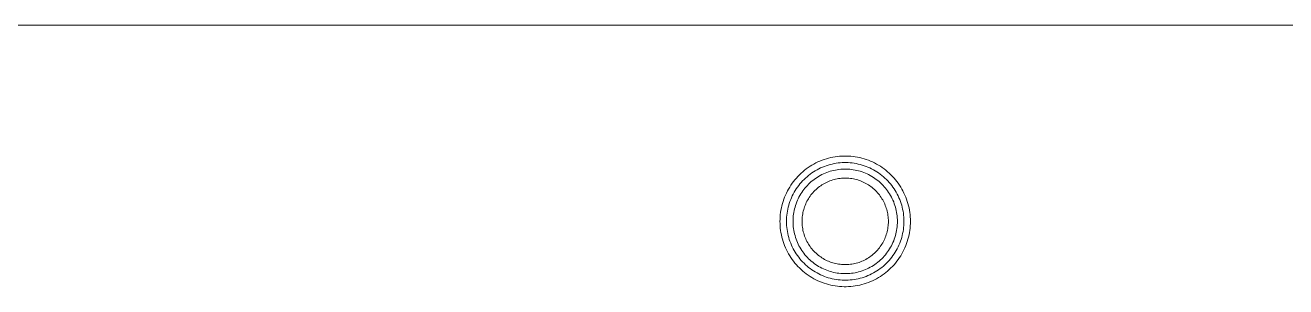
# Model space of a CAD drawing. Header units: inches. Extents: x -11 to 189, y -7 to 133.
# Drawn here: x 157.338 to 161.142, y 111.147 to 111.935 of the extents above; entities that cross this region are included whole.
import ezdxf

# ---------------------------------------------------------------- set-up
doc = ezdxf.new("R2010")
doc.units = ezdxf.units.IN
doc.layers.add('ZANO_R', color=7, linetype='Continuous', lineweight=0)

msp = doc.modelspace()

# ---------------------------------------------------------------- linework, layer by layer
at = {"layer": 'ZANO_R'}
for p, q in [((172.60751, 111.93451), (155.28468, 111.93451)), ((159.69489, 111.50201), (159.70041, 111.50596)), ((159.70041, 111.50596), (159.70607, 111.50973)), ((159.70607, 111.50973), (159.71185, 111.51329)), ((159.71185, 111.51329), (159.71776, 111.51666)), ((159.71776, 111.51666), (159.72378, 111.51981)), ((159.72378, 111.51981), (159.7299, 111.52276)), ((159.7299, 111.52276), (159.73612, 111.5255)), ((159.73612, 111.5255), (159.74243, 111.52802)), ((159.73813, 111.50488), (159.74373, 111.50734)), ((159.74243, 111.52802), (159.74882, 111.53032)), ((159.74373, 111.50734), (159.74941, 111.50961)), ((159.74882, 111.53032), (159.75529, 111.53239)), ((159.74941, 111.50961), (159.75517, 111.51168)), ((159.75517, 111.51168), (159.76099, 111.51355)), ((159.75529, 111.53239), (159.76183, 111.53425)), ((159.76099, 111.51355), (159.76687, 111.51522)), ((159.76183, 111.53425), (159.76843, 111.53587)), ((159.76687, 111.51522), (159.77281, 111.51668)), ((159.76843, 111.53587), (159.77508, 111.53727)), ((159.77281, 111.51668), (159.7788, 111.51794)), ((159.77508, 111.53727), (159.78178, 111.53844)), ((159.7788, 111.51794), (159.78482, 111.51899)), ((159.78178, 111.53844), (159.78851, 111.53937)), ((159.78482, 111.51899), (159.79088, 111.51983)), ((159.78851, 111.53937), (159.79527, 111.54008)), ((159.79088, 111.51983), (159.79696, 111.52047)), ((159.79527, 111.54008), (159.80204, 111.54055)), ((159.79696, 111.52047), (159.80306, 111.52089)), ((159.80204, 111.54055), (159.80884, 111.54078)), ((159.80306, 111.52089), (159.80918, 111.5211)), ((159.80884, 111.54078), (159.81563, 111.54078)), ((159.80918, 111.5211), (159.81529, 111.5211)), ((159.81529, 111.5211), (159.8214, 111.52089)), ((159.81563, 111.54078), (159.82242, 111.54055)), ((159.8214, 111.52089), (159.82751, 111.52047)), ((159.82242, 111.54055), (159.8292, 111.54008)), ((159.82751, 111.52047), (159.83359, 111.51983)), ((159.8292, 111.54008), (159.83596, 111.53937)), ((159.83359, 111.51983), (159.83965, 111.51899)), ((159.83596, 111.53937), (159.84269, 111.53844)), ((159.83965, 111.51899), (159.84567, 111.51794)), ((159.84269, 111.53844), (159.84939, 111.53727)), ((159.84567, 111.51794), (159.85166, 111.51668)), ((159.84939, 111.53727), (159.85604, 111.53587)), ((159.85166, 111.51668), (159.8576, 111.51522)), ((159.85604, 111.53587), (159.86264, 111.53425)), ((159.8576, 111.51522), (159.86348, 111.51355)), ((159.86264, 111.53425), (159.86917, 111.53239)), ((159.86348, 111.51355), (159.8693, 111.51168)), ((159.86917, 111.53239), (159.87564, 111.53032)), ((159.8693, 111.51168), (159.87506, 111.50961)), ((159.87506, 111.50961), (159.88074, 111.50734)), ((159.87564, 111.53032), (159.88204, 111.52802)), ((159.88074, 111.50734), (159.88634, 111.50488)), ((159.88204, 111.52802), (159.88835, 111.5255)), ((159.88835, 111.5255), (159.89457, 111.52276)), ((159.89457, 111.52276), (159.90069, 111.51981)), ((159.90069, 111.51981), (159.90671, 111.51666)), ((159.90671, 111.51666), (159.91261, 111.51329)), ((159.91261, 111.51329), (159.9184, 111.50973)), ((159.9184, 111.50973), (159.92406, 111.50596)), ((159.92406, 111.50596), (159.92958, 111.50201)), ((159.65623, 111.46402), (159.66047, 111.46933)), ((159.66047, 111.46933), (159.66489, 111.4745)), ((159.66489, 111.4745), (159.66948, 111.4795)), ((159.66948, 111.4795), (159.67425, 111.48435)), ((159.67425, 111.48435), (159.67917, 111.48903)), ((159.67917, 111.48903), (159.68426, 111.49354)), ((159.68376, 111.46595), (159.68805, 111.47031)), ((159.68426, 111.49354), (159.6895, 111.49786)), ((159.68805, 111.47031), (159.69248, 111.47452)), ((159.6895, 111.49786), (159.69489, 111.50201)), ((159.69248, 111.47452), (159.69706, 111.47858)), ((159.69706, 111.47858), (159.70177, 111.48247)), ((159.70177, 111.48247), (159.70662, 111.4862)), ((159.70662, 111.4862), (159.71159, 111.48976)), ((159.71405, 111.46708), (159.70986, 111.46362)), ((159.71159, 111.48976), (159.71669, 111.49315)), ((159.71836, 111.4704), (159.71405, 111.46708)), ((159.71669, 111.49315), (159.72189, 111.49636)), ((159.72278, 111.47356), (159.71836, 111.4704)), ((159.72189, 111.49636), (159.72721, 111.49939)), ((159.7273, 111.47657), (159.72278, 111.47356)), ((159.72721, 111.49939), (159.73262, 111.50223)), ((159.73193, 111.47943), (159.7273, 111.47657)), ((159.73665, 111.48212), (159.73193, 111.47943)), ((159.73262, 111.50223), (159.73813, 111.50488)), ((159.74147, 111.48464), (159.73665, 111.48212)), ((159.74637, 111.487), (159.74147, 111.48464)), ((159.75134, 111.48919), (159.74637, 111.487)), ((159.75639, 111.49121), (159.75134, 111.48919)), ((159.76151, 111.49305), (159.75639, 111.49121)), ((159.76668, 111.49471), (159.76151, 111.49305)), ((159.76603, 111.46579), (159.77026, 111.46731)), ((159.77191, 111.49619), (159.76668, 111.49471)), ((159.77026, 111.46731), (159.77455, 111.46868)), ((159.77719, 111.49749), (159.77191, 111.49619)), ((159.77455, 111.46868), (159.77887, 111.46991)), ((159.78251, 111.49861), (159.77719, 111.49749)), ((159.77887, 111.46991), (159.78324, 111.47099)), ((159.78787, 111.49954), (159.78251, 111.49861)), ((159.78324, 111.47099), (159.78764, 111.47191)), ((159.78764, 111.47191), (159.79207, 111.47269)), ((159.79325, 111.50029), (159.78787, 111.49954)), ((159.79207, 111.47269), (159.79653, 111.4733)), ((159.79866, 111.50085), (159.79325, 111.50029)), ((159.79653, 111.4733), (159.801, 111.47377)), ((159.80408, 111.50123), (159.79866, 111.50085)), ((159.801, 111.47377), (159.80549, 111.47408)), ((159.80952, 111.50142), (159.80408, 111.50123)), ((159.80549, 111.47408), (159.80999, 111.47424)), ((159.81495, 111.50142), (159.80952, 111.50142)), ((159.80999, 111.47424), (159.81448, 111.47424)), ((159.81448, 111.47424), (159.81898, 111.47408)), ((159.82039, 111.50123), (159.81495, 111.50142)), ((159.81898, 111.47408), (159.82347, 111.47377)), ((159.82581, 111.50085), (159.82039, 111.50123)), ((159.82347, 111.47377), (159.82794, 111.4733)), ((159.83122, 111.50029), (159.82581, 111.50085)), ((159.82794, 111.4733), (159.83239, 111.47269)), ((159.8366, 111.49954), (159.83122, 111.50029)), ((159.83239, 111.47269), (159.83683, 111.47191)), ((159.84196, 111.49861), (159.8366, 111.49954)), ((159.83683, 111.47191), (159.84123, 111.47099)), ((159.84123, 111.47099), (159.84559, 111.46991)), ((159.84728, 111.49749), (159.84196, 111.49861)), ((159.84559, 111.46991), (159.84992, 111.46868)), ((159.85256, 111.49619), (159.84728, 111.49749)), ((159.84992, 111.46868), (159.8542, 111.46731)), ((159.85779, 111.49471), (159.85256, 111.49619)), ((159.8542, 111.46731), (159.85844, 111.46579)), ((159.86296, 111.49305), (159.85779, 111.49471)), ((159.86808, 111.49121), (159.86296, 111.49305)), ((159.87313, 111.48919), (159.86808, 111.49121)), ((159.8781, 111.487), (159.87313, 111.48919)), ((159.883, 111.48464), (159.8781, 111.487)), ((159.88781, 111.48212), (159.883, 111.48464)), ((159.88634, 111.50488), (159.89185, 111.50223)), ((159.89254, 111.47943), (159.88781, 111.48212)), ((159.89185, 111.50223), (159.89726, 111.49939)), ((159.89717, 111.47657), (159.89254, 111.47943)), ((159.90169, 111.47356), (159.89717, 111.47657)), ((159.89726, 111.49939), (159.90258, 111.49636)), ((159.90611, 111.4704), (159.90169, 111.47356)), ((159.90258, 111.49636), (159.90778, 111.49315)), ((159.91042, 111.46708), (159.90611, 111.4704)), ((159.90778, 111.49315), (159.91288, 111.48976)), ((159.91461, 111.46362), (159.91042, 111.46708)), ((159.91288, 111.48976), (159.91785, 111.4862)), ((159.91785, 111.4862), (159.92269, 111.48247)), ((159.92269, 111.48247), (159.92741, 111.47858)), ((159.92741, 111.47858), (159.93199, 111.47452)), ((159.92958, 111.50201), (159.93497, 111.49786)), ((159.93199, 111.47452), (159.93642, 111.47031)), ((159.93497, 111.49786), (159.94021, 111.49354)), ((159.93642, 111.47031), (159.94071, 111.46595)), ((159.94021, 111.49354), (159.94529, 111.48903)), ((159.94529, 111.48903), (159.95022, 111.48435)), ((159.95022, 111.48435), (159.95499, 111.4795)), ((159.95499, 111.4795), (159.95958, 111.4745)), ((159.95958, 111.4745), (159.964, 111.46933)), ((159.964, 111.46933), (159.96823, 111.46402)), ((159.63204, 111.4232), (159.63488, 111.42937)), ((159.63488, 111.42937), (159.63793, 111.43544)), ((159.63793, 111.43544), (159.64119, 111.4414)), ((159.64119, 111.4414), (159.64466, 111.44725)), ((159.64466, 111.44725), (159.64832, 111.45297)), ((159.64832, 111.45297), (159.65218, 111.45856)), ((159.65218, 111.45856), (159.65623, 111.46402)), ((159.65536, 111.42629), (159.6583, 111.43166)), ((159.6583, 111.43166), (159.66142, 111.43692)), ((159.66142, 111.43692), (159.66471, 111.44207)), ((159.66471, 111.44207), (159.66819, 111.4471)), ((159.66819, 111.4471), (159.67183, 111.45201)), ((159.67183, 111.45201), (159.67565, 111.45679)), ((159.67565, 111.45679), (159.67962, 111.46144)), ((159.68111, 111.43117), (159.67817, 111.42659)), ((159.67962, 111.46144), (159.68376, 111.46595)), ((159.68419, 111.43564), (159.68111, 111.43117)), ((159.68743, 111.44001), (159.68419, 111.43564)), ((159.69082, 111.44426), (159.68743, 111.44001)), ((159.69436, 111.44839), (159.69082, 111.44426)), ((159.69803, 111.45239), (159.69436, 111.44839)), ((159.70184, 111.45627), (159.69803, 111.45239)), ((159.70579, 111.46001), (159.70184, 111.45627)), ((159.70986, 111.46362), (159.70579, 111.46001)), ((159.71178, 111.42694), (159.71471, 111.43036)), ((159.71471, 111.43036), (159.71775, 111.43368)), ((159.71775, 111.43368), (159.7209, 111.43688)), ((159.7209, 111.43688), (159.72416, 111.43998)), ((159.72416, 111.43998), (159.72753, 111.44296)), ((159.72753, 111.44296), (159.731, 111.44583)), ((159.731, 111.44583), (159.73456, 111.44857)), ((159.73456, 111.44857), (159.73822, 111.45119)), ((159.73822, 111.45119), (159.74196, 111.45368)), ((159.74196, 111.45368), (159.74579, 111.45604)), ((159.74579, 111.45604), (159.7497, 111.45827)), ((159.7497, 111.45827), (159.75368, 111.46036)), ((159.75368, 111.46036), (159.75774, 111.46231)), ((159.75774, 111.46231), (159.76185, 111.46412)), ((159.76185, 111.46412), (159.76603, 111.46579)), ((159.85844, 111.46579), (159.86262, 111.46412)), ((159.86262, 111.46412), (159.86673, 111.46231)), ((159.86673, 111.46231), (159.87079, 111.46036)), ((159.87079, 111.46036), (159.87477, 111.45827)), ((159.87477, 111.45827), (159.87868, 111.45604)), ((159.87868, 111.45604), (159.88251, 111.45368)), ((159.88251, 111.45368), (159.88625, 111.45119)), ((159.88625, 111.45119), (159.88991, 111.44857)), ((159.88991, 111.44857), (159.89347, 111.44583)), ((159.89347, 111.44583), (159.89694, 111.44296)), ((159.89694, 111.44296), (159.90031, 111.43998)), ((159.90031, 111.43998), (159.90357, 111.43688)), ((159.90357, 111.43688), (159.90672, 111.43368)), ((159.90672, 111.43368), (159.90976, 111.43036)), ((159.90976, 111.43036), (159.91269, 111.42694)), ((159.91868, 111.46001), (159.91461, 111.46362)), ((159.92262, 111.45627), (159.91868, 111.46001)), ((159.92644, 111.45239), (159.92262, 111.45627)), ((159.93011, 111.44839), (159.92644, 111.45239)), ((159.93364, 111.44426), (159.93011, 111.44839)), ((159.93703, 111.44001), (159.93364, 111.44426)), ((159.94027, 111.43564), (159.93703, 111.44001)), ((159.94336, 111.43117), (159.94027, 111.43564)), ((159.94071, 111.46595), (159.94484, 111.46144)), ((159.94629, 111.42659), (159.94336, 111.43117)), ((159.94484, 111.46144), (159.94882, 111.45679)), ((159.94882, 111.45679), (159.95263, 111.45201)), ((159.95263, 111.45201), (159.95628, 111.4471)), ((159.95628, 111.4471), (159.95975, 111.44207)), ((159.95975, 111.44207), (159.96305, 111.43692)), ((159.96305, 111.43692), (159.96617, 111.43166)), ((159.96617, 111.43166), (159.96911, 111.42629)), ((159.96823, 111.46402), (159.97228, 111.45856)), ((159.97228, 111.45856), (159.97614, 111.45297)), ((159.97614, 111.45297), (159.97981, 111.44725)), ((159.97981, 111.44725), (159.98328, 111.4414)), ((159.98328, 111.4414), (159.98654, 111.43544)), ((159.98654, 111.43544), (159.98959, 111.42937)), ((159.98959, 111.42937), (159.99243, 111.4232)), ((159.61959, 111.38444), (159.6211, 111.39107)), ((159.6211, 111.39107), (159.62284, 111.39764)), ((159.62284, 111.39764), (159.62481, 111.40414)), ((159.62481, 111.40414), (159.627, 111.41058)), ((159.627, 111.41058), (159.62941, 111.41693)), ((159.62941, 111.41693), (159.63204, 111.4232)), ((159.64022, 111.38636), (159.64178, 111.39227)), ((159.64178, 111.39227), (159.64355, 111.39812)), ((159.64355, 111.39812), (159.64552, 111.40391)), ((159.64552, 111.40391), (159.64769, 111.40963)), ((159.64769, 111.40963), (159.65006, 111.41527)), ((159.65006, 111.41527), (159.65261, 111.42083)), ((159.65261, 111.42083), (159.65536, 111.42629)), ((159.66229, 111.39211), (159.66072, 111.3869)), ((159.66405, 111.39725), (159.66229, 111.39211)), ((159.66597, 111.40234), (159.66405, 111.39725)), ((159.66808, 111.40735), (159.66597, 111.40234)), ((159.67035, 111.41229), (159.66808, 111.40735)), ((159.67279, 111.41714), (159.67035, 111.41229)), ((159.6754, 111.42191), (159.67279, 111.41714)), ((159.67817, 111.42659), (159.6754, 111.42191)), ((159.68963, 111.38805), (159.69122, 111.39226)), ((159.69122, 111.39226), (159.69296, 111.39641)), ((159.69296, 111.39641), (159.69484, 111.40049)), ((159.69484, 111.40049), (159.69686, 111.40451)), ((159.69686, 111.40451), (159.69902, 111.40846)), ((159.69902, 111.40846), (159.70132, 111.41233)), ((159.70132, 111.41233), (159.70374, 111.41611)), ((159.70374, 111.41611), (159.7063, 111.41982)), ((159.7063, 111.41982), (159.70898, 111.42343)), ((159.70898, 111.42343), (159.71178, 111.42694)), ((159.91269, 111.42694), (159.91549, 111.42343)), ((159.91549, 111.42343), (159.91817, 111.41982)), ((159.91817, 111.41982), (159.92073, 111.41611)), ((159.92073, 111.41611), (159.92315, 111.41233)), ((159.92315, 111.41233), (159.92545, 111.40846)), ((159.92545, 111.40846), (159.9276, 111.40451)), ((159.9276, 111.40451), (159.92963, 111.40049)), ((159.92963, 111.40049), (159.93151, 111.39641)), ((159.93151, 111.39641), (159.93325, 111.39226)), ((159.93325, 111.39226), (159.93484, 111.38805)), ((159.94907, 111.42191), (159.94629, 111.42659)), ((159.95168, 111.41714), (159.94907, 111.42191)), ((159.95412, 111.41229), (159.95168, 111.41714)), ((159.95639, 111.40735), (159.95412, 111.41229)), ((159.95849, 111.40234), (159.95639, 111.40735)), ((159.96042, 111.39725), (159.95849, 111.40234)), ((159.96217, 111.39211), (159.96042, 111.39725)), ((159.96375, 111.3869), (159.96217, 111.39211)), ((159.96911, 111.42629), (159.97185, 111.42083)), ((159.97185, 111.42083), (159.97441, 111.41527)), ((159.97441, 111.41527), (159.97678, 111.40963)), ((159.97678, 111.40963), (159.97895, 111.40391)), ((159.97895, 111.40391), (159.98092, 111.39812)), ((159.98092, 111.39812), (159.98269, 111.39227)), ((159.98269, 111.39227), (159.98425, 111.38636)), ((159.99243, 111.4232), (159.99506, 111.41693)), ((159.99506, 111.41693), (159.99747, 111.41058)), ((159.99747, 111.41058), (159.99966, 111.40414)), ((159.99966, 111.40414), (160.00162, 111.39764)), ((160.00162, 111.39764), (160.00336, 111.39107)), ((160.00336, 111.39107), (160.00488, 111.38444)), ((159.6155, 111.35075), (159.61585, 111.35754)), ((159.61585, 111.35754), (159.61644, 111.36431)), ((159.61644, 111.36431), (159.61726, 111.37106)), ((159.61726, 111.37106), (159.61831, 111.37777)), ((159.61831, 111.37777), (159.61959, 111.38444)), ((159.63517, 111.35007), (159.63549, 111.35618)), ((159.63549, 111.35618), (159.63602, 111.36228)), ((159.63602, 111.36228), (159.63676, 111.36835)), ((159.63676, 111.36835), (159.6377, 111.37439)), ((159.6377, 111.37439), (159.63886, 111.3804)), ((159.63886, 111.3804), (159.64022, 111.38636)), ((159.65513, 111.35482), (159.65485, 111.34939)), ((159.6556, 111.36024), (159.65513, 111.35482)), ((159.65625, 111.36564), (159.6556, 111.36024)), ((159.65709, 111.37101), (159.65625, 111.36564)), ((159.65812, 111.37635), (159.65709, 111.37101)), ((159.65933, 111.38165), (159.65812, 111.37635)), ((159.66072, 111.3869), (159.65933, 111.38165)), ((159.68202, 111.34846), (159.68225, 111.35295)), ((159.68225, 111.35295), (159.68264, 111.35743)), ((159.68264, 111.35743), (159.68318, 111.36189)), ((159.68318, 111.36189), (159.68388, 111.36634)), ((159.68388, 111.36634), (159.68472, 111.37076)), ((159.68472, 111.37076), (159.68573, 111.37514)), ((159.68573, 111.37514), (159.68688, 111.37949)), ((159.68688, 111.37949), (159.68818, 111.38379)), ((159.68818, 111.38379), (159.68963, 111.38805)), ((159.93484, 111.38805), (159.93629, 111.38379)), ((159.93629, 111.38379), (159.93759, 111.37949)), ((159.93759, 111.37949), (159.93874, 111.37514)), ((159.93874, 111.37514), (159.93974, 111.37076)), ((159.93974, 111.37076), (159.94059, 111.36634)), ((159.94059, 111.36634), (159.94129, 111.36189)), ((159.94129, 111.36189), (159.94183, 111.35743)), ((159.94183, 111.35743), (159.94222, 111.35295)), ((159.94222, 111.35295), (159.94245, 111.34846)), ((159.96514, 111.38165), (159.96375, 111.3869)), ((159.96635, 111.37635), (159.96514, 111.38165)), ((159.96737, 111.37101), (159.96635, 111.37635)), ((159.96822, 111.36564), (159.96737, 111.37101)), ((159.96887, 111.36024), (159.96822, 111.36564)), ((159.96934, 111.35482), (159.96887, 111.36024)), ((159.96962, 111.34939), (159.96934, 111.35482)), ((159.98425, 111.38636), (159.98561, 111.3804)), ((159.98561, 111.3804), (159.98677, 111.37439)), ((159.98677, 111.37439), (159.98771, 111.36835)), ((159.98771, 111.36835), (159.98845, 111.36228)), ((159.98845, 111.36228), (159.98898, 111.35618)), ((159.98898, 111.35618), (159.98929, 111.35007)), ((160.00488, 111.38444), (160.00616, 111.37777)), ((160.00616, 111.37777), (160.00721, 111.37106)), ((160.00721, 111.37106), (160.00803, 111.36431)), ((160.00803, 111.36431), (160.00862, 111.35754)), ((160.00862, 111.35754), (160.00897, 111.35075)), ((159.61538, 111.34396), (159.6155, 111.35075)), ((159.6155, 111.33716), (159.61538, 111.34396)), ((159.61585, 111.33038), (159.6155, 111.33716)), ((159.61644, 111.32361), (159.61585, 111.33038)), ((159.61726, 111.31686), (159.61644, 111.32361)), ((159.61831, 111.31015), (159.61726, 111.31686)), ((159.63507, 111.34396), (159.63517, 111.35007)), ((159.63517, 111.33784), (159.63507, 111.34396)), ((159.63549, 111.33174), (159.63517, 111.33784)), ((159.63602, 111.32564), (159.63549, 111.33174)), ((159.63676, 111.31957), (159.63602, 111.32564)), ((159.6377, 111.31353), (159.63676, 111.31957)), ((159.65485, 111.34939), (159.65475, 111.34396)), ((159.65475, 111.34396), (159.65485, 111.33852)), ((159.65485, 111.33852), (159.65513, 111.33309)), ((159.65513, 111.33309), (159.6556, 111.32768)), ((159.6556, 111.32768), (159.65625, 111.32228)), ((159.65625, 111.32228), (159.65709, 111.31691)), ((159.65709, 111.31691), (159.65812, 111.31157)), ((159.68194, 111.34396), (159.68202, 111.34846)), ((159.68202, 111.33946), (159.68194, 111.34396)), ((159.68225, 111.33497), (159.68202, 111.33946)), ((159.68264, 111.33049), (159.68225, 111.33497)), ((159.68318, 111.32602), (159.68264, 111.33049)), ((159.68388, 111.32158), (159.68318, 111.32602)), ((159.68472, 111.31716), (159.68388, 111.32158)), ((159.68573, 111.31278), (159.68472, 111.31716)), ((159.93974, 111.31716), (159.93874, 111.31278)), ((159.94059, 111.32158), (159.93974, 111.31716)), ((159.94129, 111.32602), (159.94059, 111.32158)), ((159.94183, 111.33049), (159.94129, 111.32602)), ((159.94222, 111.33497), (159.94183, 111.33049)), ((159.94245, 111.33946), (159.94222, 111.33497)), ((159.94245, 111.34846), (159.94253, 111.34396)), ((159.94253, 111.34396), (159.94245, 111.33946)), ((159.96635, 111.31157), (159.96737, 111.31691)), ((159.96737, 111.31691), (159.96822, 111.32228)), ((159.96822, 111.32228), (159.96887, 111.32768)), ((159.96887, 111.32768), (159.96934, 111.33309)), ((159.96934, 111.33309), (159.96962, 111.33852)), ((159.96971, 111.34396), (159.96962, 111.34939)), ((159.96962, 111.33852), (159.96971, 111.34396)), ((159.98771, 111.31957), (159.98677, 111.31353)), ((159.98845, 111.32564), (159.98771, 111.31957)), ((159.98898, 111.33174), (159.98845, 111.32564)), ((159.98929, 111.33784), (159.98898, 111.33174)), ((159.98929, 111.35007), (159.9894, 111.34396)), ((159.9894, 111.34396), (159.98929, 111.33784)), ((160.00721, 111.31686), (160.00616, 111.31015)), ((160.00803, 111.32361), (160.00721, 111.31686)), ((160.00862, 111.33038), (160.00803, 111.32361)), ((160.00897, 111.33716), (160.00862, 111.33038)), ((160.00897, 111.35075), (160.00908, 111.34396)), ((160.00908, 111.34396), (160.00897, 111.33716)), ((159.61959, 111.30348), (159.61831, 111.31015)), ((159.6211, 111.29685), (159.61959, 111.30348)), ((159.62284, 111.29028), (159.6211, 111.29685)), ((159.62481, 111.28378), (159.62284, 111.29028)), ((159.627, 111.27734), (159.62481, 111.28378)), ((159.62941, 111.27099), (159.627, 111.27734)), ((159.63886, 111.30752), (159.6377, 111.31353)), ((159.64022, 111.30156), (159.63886, 111.30752)), ((159.64178, 111.29565), (159.64022, 111.30156)), ((159.64355, 111.28979), (159.64178, 111.29565)), ((159.64552, 111.284), (159.64355, 111.28979)), ((159.64769, 111.27829), (159.64552, 111.284)), ((159.65006, 111.27265), (159.64769, 111.27829)), ((159.65812, 111.31157), (159.65933, 111.30627)), ((159.65933, 111.30627), (159.66072, 111.30102)), ((159.66072, 111.30102), (159.66229, 111.29581)), ((159.66229, 111.29581), (159.66405, 111.29067)), ((159.66405, 111.29067), (159.66597, 111.28558)), ((159.66597, 111.28558), (159.66808, 111.28057)), ((159.66808, 111.28057), (159.67035, 111.27563)), ((159.68688, 111.30843), (159.68573, 111.31278)), ((159.68818, 111.30412), (159.68688, 111.30843)), ((159.68963, 111.29987), (159.68818, 111.30412)), ((159.69122, 111.29566), (159.68963, 111.29987)), ((159.69296, 111.29151), (159.69122, 111.29566)), ((159.69484, 111.28743), (159.69296, 111.29151)), ((159.69686, 111.28341), (159.69484, 111.28743)), ((159.69902, 111.27946), (159.69686, 111.28341)), ((159.70132, 111.27559), (159.69902, 111.27946)), ((159.92545, 111.27946), (159.92315, 111.27559)), ((159.9276, 111.28341), (159.92545, 111.27946)), ((159.92963, 111.28743), (159.9276, 111.28341)), ((159.93151, 111.29151), (159.92963, 111.28743)), ((159.93325, 111.29566), (159.93151, 111.29151)), ((159.93484, 111.29987), (159.93325, 111.29566)), ((159.93629, 111.30412), (159.93484, 111.29987)), ((159.93759, 111.30843), (159.93629, 111.30412)), ((159.93874, 111.31278), (159.93759, 111.30843)), ((159.95412, 111.27563), (159.95639, 111.28057)), ((159.95639, 111.28057), (159.95849, 111.28558)), ((159.95849, 111.28558), (159.96042, 111.29067)), ((159.96042, 111.29067), (159.96217, 111.29581)), ((159.96217, 111.29581), (159.96375, 111.30102)), ((159.96375, 111.30102), (159.96514, 111.30627)), ((159.96514, 111.30627), (159.96635, 111.31157)), ((159.97678, 111.27829), (159.97441, 111.27265)), ((159.97895, 111.284), (159.97678, 111.27829)), ((159.98092, 111.28979), (159.97895, 111.284)), ((159.98269, 111.29565), (159.98092, 111.28979)), ((159.98425, 111.30156), (159.98269, 111.29565)), ((159.98561, 111.30752), (159.98425, 111.30156)), ((159.98677, 111.31353), (159.98561, 111.30752)), ((159.99747, 111.27734), (159.99506, 111.27099)), ((159.99966, 111.28378), (159.99747, 111.27734)), ((160.00162, 111.29028), (159.99966, 111.28378)), ((160.00336, 111.29685), (160.00162, 111.29028)), ((160.00488, 111.30348), (160.00336, 111.29685)), ((160.00616, 111.31015), (160.00488, 111.30348)), ((159.63204, 111.26472), (159.62941, 111.27099)), ((159.63488, 111.25855), (159.63204, 111.26472)), ((159.63793, 111.25248), (159.63488, 111.25855)), ((159.64119, 111.24652), (159.63793, 111.25248)), ((159.64466, 111.24067), (159.64119, 111.24652)), ((159.64832, 111.23495), (159.64466, 111.24067)), ((159.65261, 111.26709), (159.65006, 111.27265)), ((159.65536, 111.26163), (159.65261, 111.26709)), ((159.6583, 111.25626), (159.65536, 111.26163)), ((159.66142, 111.251), (159.6583, 111.25626)), ((159.66471, 111.24585), (159.66142, 111.251)), ((159.66819, 111.24082), (159.66471, 111.24585)), ((159.67183, 111.23591), (159.66819, 111.24082)), ((159.67035, 111.27563), (159.67279, 111.27077)), ((159.67279, 111.27077), (159.6754, 111.26601)), ((159.6754, 111.26601), (159.67817, 111.26133)), ((159.67817, 111.26133), (159.68111, 111.25675)), ((159.68111, 111.25675), (159.68419, 111.25228)), ((159.68419, 111.25228), (159.68743, 111.24791)), ((159.68743, 111.24791), (159.69082, 111.24366)), ((159.69082, 111.24366), (159.69436, 111.23953)), ((159.69436, 111.23953), (159.69803, 111.23552)), ((159.70374, 111.27181), (159.70132, 111.27559)), ((159.7063, 111.2681), (159.70374, 111.27181)), ((159.70898, 111.26449), (159.7063, 111.2681)), ((159.71178, 111.26098), (159.70898, 111.26449)), ((159.71471, 111.25756), (159.71178, 111.26098)), ((159.71775, 111.25424), (159.71471, 111.25756)), ((159.7209, 111.25103), (159.71775, 111.25424)), ((159.72416, 111.24794), (159.7209, 111.25103)), ((159.72753, 111.24496), (159.72416, 111.24794)), ((159.731, 111.24209), (159.72753, 111.24496)), ((159.73456, 111.23935), (159.731, 111.24209)), ((159.73822, 111.23673), (159.73456, 111.23935)), ((159.88991, 111.23935), (159.88625, 111.23673)), ((159.89347, 111.24209), (159.88991, 111.23935)), ((159.89694, 111.24496), (159.89347, 111.24209)), ((159.90031, 111.24794), (159.89694, 111.24496)), ((159.90357, 111.25103), (159.90031, 111.24794)), ((159.90672, 111.25424), (159.90357, 111.25103)), ((159.90976, 111.25756), (159.90672, 111.25424)), ((159.91269, 111.26098), (159.90976, 111.25756)), ((159.91549, 111.26449), (159.91269, 111.26098)), ((159.91817, 111.2681), (159.91549, 111.26449)), ((159.92073, 111.27181), (159.91817, 111.2681)), ((159.92315, 111.27559), (159.92073, 111.27181)), ((159.92644, 111.23552), (159.93011, 111.23953)), ((159.93011, 111.23953), (159.93364, 111.24366)), ((159.93364, 111.24366), (159.93703, 111.24791)), ((159.93703, 111.24791), (159.94027, 111.25228)), ((159.94027, 111.25228), (159.94336, 111.25675)), ((159.94336, 111.25675), (159.94629, 111.26133)), ((159.94629, 111.26133), (159.94907, 111.26601)), ((159.94907, 111.26601), (159.95168, 111.27077)), ((159.95168, 111.27077), (159.95412, 111.27563)), ((159.95628, 111.24082), (159.95263, 111.23591)), ((159.95975, 111.24585), (159.95628, 111.24082)), ((159.96305, 111.251), (159.95975, 111.24585)), ((159.96617, 111.25626), (159.96305, 111.251)), ((159.96911, 111.26163), (159.96617, 111.25626)), ((159.97185, 111.26709), (159.96911, 111.26163)), ((159.97441, 111.27265), (159.97185, 111.26709)), ((159.97981, 111.24067), (159.97614, 111.23495)), ((159.98328, 111.24652), (159.97981, 111.24067)), ((159.98654, 111.25248), (159.98328, 111.24652)), ((159.98959, 111.25855), (159.98654, 111.25248)), ((159.99243, 111.26472), (159.98959, 111.25855)), ((159.99506, 111.27099), (159.99243, 111.26472)), ((159.65218, 111.22936), (159.64832, 111.23495)), ((159.65623, 111.2239), (159.65218, 111.22936)), ((159.66047, 111.21859), (159.65623, 111.2239)), ((159.66489, 111.21342), (159.66047, 111.21859)), ((159.66948, 111.20842), (159.66489, 111.21342)), ((159.67425, 111.20357), (159.66948, 111.20842)), ((159.67565, 111.23112), (159.67183, 111.23591)), ((159.67917, 111.19889), (159.67425, 111.20357)), ((159.67962, 111.22648), (159.67565, 111.23112)), ((159.68376, 111.22197), (159.67962, 111.22648)), ((159.68805, 111.21761), (159.68376, 111.22197)), ((159.69248, 111.2134), (159.68805, 111.21761)), ((159.69706, 111.20934), (159.69248, 111.2134)), ((159.70177, 111.20545), (159.69706, 111.20934)), ((159.69803, 111.23552), (159.70184, 111.23165)), ((159.70662, 111.20172), (159.70177, 111.20545)), ((159.70184, 111.23165), (159.70579, 111.2279)), ((159.70579, 111.2279), (159.70986, 111.2243)), ((159.71159, 111.19816), (159.70662, 111.20172)), ((159.70986, 111.2243), (159.71405, 111.22084)), ((159.71405, 111.22084), (159.71836, 111.21752)), ((159.71836, 111.21752), (159.72278, 111.21436)), ((159.72278, 111.21436), (159.7273, 111.21135)), ((159.7273, 111.21135), (159.73193, 111.20849)), ((159.73193, 111.20849), (159.73665, 111.2058)), ((159.73665, 111.2058), (159.74147, 111.20328)), ((159.74196, 111.23424), (159.73822, 111.23673)), ((159.74147, 111.20328), (159.74637, 111.20092)), ((159.74579, 111.23188), (159.74196, 111.23424)), ((159.7497, 111.22965), (159.74579, 111.23188)), ((159.74637, 111.20092), (159.75134, 111.19873)), ((159.75368, 111.22756), (159.7497, 111.22965)), ((159.75774, 111.22561), (159.75368, 111.22756)), ((159.76185, 111.2238), (159.75774, 111.22561)), ((159.76603, 111.22213), (159.76185, 111.2238)), ((159.77026, 111.22061), (159.76603, 111.22213)), ((159.77455, 111.21923), (159.77026, 111.22061)), ((159.77887, 111.21801), (159.77455, 111.21923)), ((159.78324, 111.21693), (159.77887, 111.21801)), ((159.78764, 111.21601), (159.78324, 111.21693)), ((159.79207, 111.21523), (159.78764, 111.21601)), ((159.79653, 111.21461), (159.79207, 111.21523)), ((159.801, 111.21415), (159.79653, 111.21461)), ((159.80549, 111.21384), (159.801, 111.21415)), ((159.80999, 111.21368), (159.80549, 111.21384)), ((159.81448, 111.21368), (159.80999, 111.21368)), ((159.81898, 111.21384), (159.81448, 111.21368)), ((159.82347, 111.21415), (159.81898, 111.21384)), ((159.82794, 111.21461), (159.82347, 111.21415)), ((159.83239, 111.21523), (159.82794, 111.21461)), ((159.83683, 111.21601), (159.83239, 111.21523)), ((159.84123, 111.21693), (159.83683, 111.21601)), ((159.84559, 111.21801), (159.84123, 111.21693)), ((159.84992, 111.21923), (159.84559, 111.21801)), ((159.8542, 111.22061), (159.84992, 111.21923)), ((159.85844, 111.22213), (159.8542, 111.22061)), ((159.86262, 111.2238), (159.85844, 111.22213)), ((159.86673, 111.22561), (159.86262, 111.2238)), ((159.87079, 111.22756), (159.86673, 111.22561)), ((159.87477, 111.22965), (159.87079, 111.22756)), ((159.87313, 111.19873), (159.8781, 111.20092)), ((159.87868, 111.23188), (159.87477, 111.22965)), ((159.8781, 111.20092), (159.883, 111.20328)), ((159.88251, 111.23424), (159.87868, 111.23188)), ((159.88625, 111.23673), (159.88251, 111.23424)), ((159.883, 111.20328), (159.88781, 111.2058)), ((159.88781, 111.2058), (159.89254, 111.20849)), ((159.89254, 111.20849), (159.89717, 111.21135)), ((159.89717, 111.21135), (159.90169, 111.21436)), ((159.90169, 111.21436), (159.90611, 111.21752)), ((159.90611, 111.21752), (159.91042, 111.22084)), ((159.91042, 111.22084), (159.91461, 111.2243)), ((159.91785, 111.20172), (159.91288, 111.19816)), ((159.91461, 111.2243), (159.91868, 111.2279)), ((159.92269, 111.20545), (159.91785, 111.20172)), ((159.91868, 111.2279), (159.92262, 111.23165)), ((159.92262, 111.23165), (159.92644, 111.23552)), ((159.92741, 111.20934), (159.92269, 111.20545)), ((159.93199, 111.2134), (159.92741, 111.20934)), ((159.93642, 111.21761), (159.93199, 111.2134)), ((159.94071, 111.22197), (159.93642, 111.21761)), ((159.94484, 111.22648), (159.94071, 111.22197)), ((159.94882, 111.23112), (159.94484, 111.22648)), ((159.95022, 111.20357), (159.94529, 111.19889)), ((159.95263, 111.23591), (159.94882, 111.23112)), ((159.95499, 111.20842), (159.95022, 111.20357)), ((159.95958, 111.21342), (159.95499, 111.20842)), ((159.964, 111.21859), (159.95958, 111.21342)), ((159.96823, 111.2239), (159.964, 111.21859)), ((159.97228, 111.22936), (159.96823, 111.2239)), ((159.97614, 111.23495), (159.97228, 111.22936)), ((159.68426, 111.19438), (159.67917, 111.19889)), ((159.6895, 111.19006), (159.68426, 111.19438)), ((159.69489, 111.18591), (159.6895, 111.19006)), ((159.70041, 111.18195), (159.69489, 111.18591)), ((159.70607, 111.17819), (159.70041, 111.18195)), ((159.71185, 111.17463), (159.70607, 111.17819)), ((159.71669, 111.19477), (159.71159, 111.19816)), ((159.71776, 111.17126), (159.71185, 111.17463)), ((159.72189, 111.19156), (159.71669, 111.19477)), ((159.72378, 111.1681), (159.71776, 111.17126)), ((159.72721, 111.18853), (159.72189, 111.19156)), ((159.7299, 111.16516), (159.72378, 111.1681)), ((159.73262, 111.18569), (159.72721, 111.18853)), ((159.73612, 111.16242), (159.7299, 111.16516)), ((159.73813, 111.18304), (159.73262, 111.18569)), ((159.74373, 111.18057), (159.73813, 111.18304)), ((159.74941, 111.17831), (159.74373, 111.18057)), ((159.75517, 111.17624), (159.74941, 111.17831)), ((159.75134, 111.19873), (159.75639, 111.19671)), ((159.76099, 111.17437), (159.75517, 111.17624)), ((159.75639, 111.19671), (159.76151, 111.19487)), ((159.76687, 111.1727), (159.76099, 111.17437)), ((159.76151, 111.19487), (159.76668, 111.19321)), ((159.76668, 111.19321), (159.77191, 111.19173)), ((159.77281, 111.17124), (159.76687, 111.1727)), ((159.77191, 111.19173), (159.77719, 111.19043)), ((159.7788, 111.16998), (159.77281, 111.17124)), ((159.77719, 111.19043), (159.78251, 111.18931)), ((159.78482, 111.16893), (159.7788, 111.16998)), ((159.78251, 111.18931), (159.78787, 111.18838)), ((159.79088, 111.16809), (159.78482, 111.16893)), ((159.78787, 111.18838), (159.79325, 111.18763)), ((159.79696, 111.16745), (159.79088, 111.16809)), ((159.79325, 111.18763), (159.79866, 111.18707)), ((159.80306, 111.16703), (159.79696, 111.16745)), ((159.79866, 111.18707), (159.80408, 111.18669)), ((159.80918, 111.16682), (159.80306, 111.16703)), ((159.80408, 111.18669), (159.80952, 111.1865)), ((159.81529, 111.16682), (159.80918, 111.16682)), ((159.80952, 111.1865), (159.81495, 111.1865)), ((159.81495, 111.1865), (159.82039, 111.18669)), ((159.8214, 111.16703), (159.81529, 111.16682)), ((159.82039, 111.18669), (159.82581, 111.18707)), ((159.82751, 111.16745), (159.8214, 111.16703)), ((159.82581, 111.18707), (159.83122, 111.18763)), ((159.83359, 111.16809), (159.82751, 111.16745)), ((159.83122, 111.18763), (159.8366, 111.18838)), ((159.83965, 111.16893), (159.83359, 111.16809)), ((159.8366, 111.18838), (159.84196, 111.18931)), ((159.84567, 111.16998), (159.83965, 111.16893)), ((159.84196, 111.18931), (159.84728, 111.19043)), ((159.85166, 111.17124), (159.84567, 111.16998)), ((159.84728, 111.19043), (159.85256, 111.19173)), ((159.8576, 111.1727), (159.85166, 111.17124)), ((159.85256, 111.19173), (159.85779, 111.19321)), ((159.86348, 111.17437), (159.8576, 111.1727)), ((159.85779, 111.19321), (159.86296, 111.19487)), ((159.86296, 111.19487), (159.86808, 111.19671)), ((159.8693, 111.17624), (159.86348, 111.17437)), ((159.86808, 111.19671), (159.87313, 111.19873)), ((159.87506, 111.17831), (159.8693, 111.17624)), ((159.88074, 111.18057), (159.87506, 111.17831)), ((159.88634, 111.18304), (159.88074, 111.18057)), ((159.89185, 111.18569), (159.88634, 111.18304)), ((159.89457, 111.16516), (159.88835, 111.16242)), ((159.89726, 111.18853), (159.89185, 111.18569)), ((159.90069, 111.1681), (159.89457, 111.16516)), ((159.90258, 111.19156), (159.89726, 111.18853)), ((159.90671, 111.17126), (159.90069, 111.1681)), ((159.90778, 111.19477), (159.90258, 111.19156)), ((159.91261, 111.17463), (159.90671, 111.17126)), ((159.91288, 111.19816), (159.90778, 111.19477)), ((159.9184, 111.17819), (159.91261, 111.17463)), ((159.92406, 111.18195), (159.9184, 111.17819)), ((159.92958, 111.18591), (159.92406, 111.18195)), ((159.93497, 111.19006), (159.92958, 111.18591)), ((159.94021, 111.19438), (159.93497, 111.19006)), ((159.94529, 111.19889), (159.94021, 111.19438)), ((159.74243, 111.1599), (159.73612, 111.16242)), ((159.74882, 111.1576), (159.74243, 111.1599)), ((159.75529, 111.15552), (159.74882, 111.1576)), ((159.76183, 111.15367), (159.75529, 111.15552)), ((159.76843, 111.15204), (159.76183, 111.15367)), ((159.77508, 111.15065), (159.76843, 111.15204)), ((159.78178, 111.14948), (159.77508, 111.15065)), ((159.78851, 111.14854), (159.78178, 111.14948)), ((159.79527, 111.14784), (159.78851, 111.14854)), ((159.80204, 111.14737), (159.79527, 111.14784)), ((159.80884, 111.14714), (159.80204, 111.14737)), ((159.81563, 111.14714), (159.80884, 111.14714)), ((159.82242, 111.14737), (159.81563, 111.14714)), ((159.8292, 111.14784), (159.82242, 111.14737)), ((159.83596, 111.14854), (159.8292, 111.14784)), ((159.84269, 111.14948), (159.83596, 111.14854)), ((159.84939, 111.15065), (159.84269, 111.14948)), ((159.85604, 111.15204), (159.84939, 111.15065)), ((159.86264, 111.15367), (159.85604, 111.15204)), ((159.86917, 111.15552), (159.86264, 111.15367)), ((159.87564, 111.1576), (159.86917, 111.15552)), ((159.88204, 111.1599), (159.87564, 111.1576)), ((159.88835, 111.16242), (159.88204, 111.1599))]:
    msp.add_line(p, q, dxfattribs=at)

doc.saveas('drawing.dxf')
